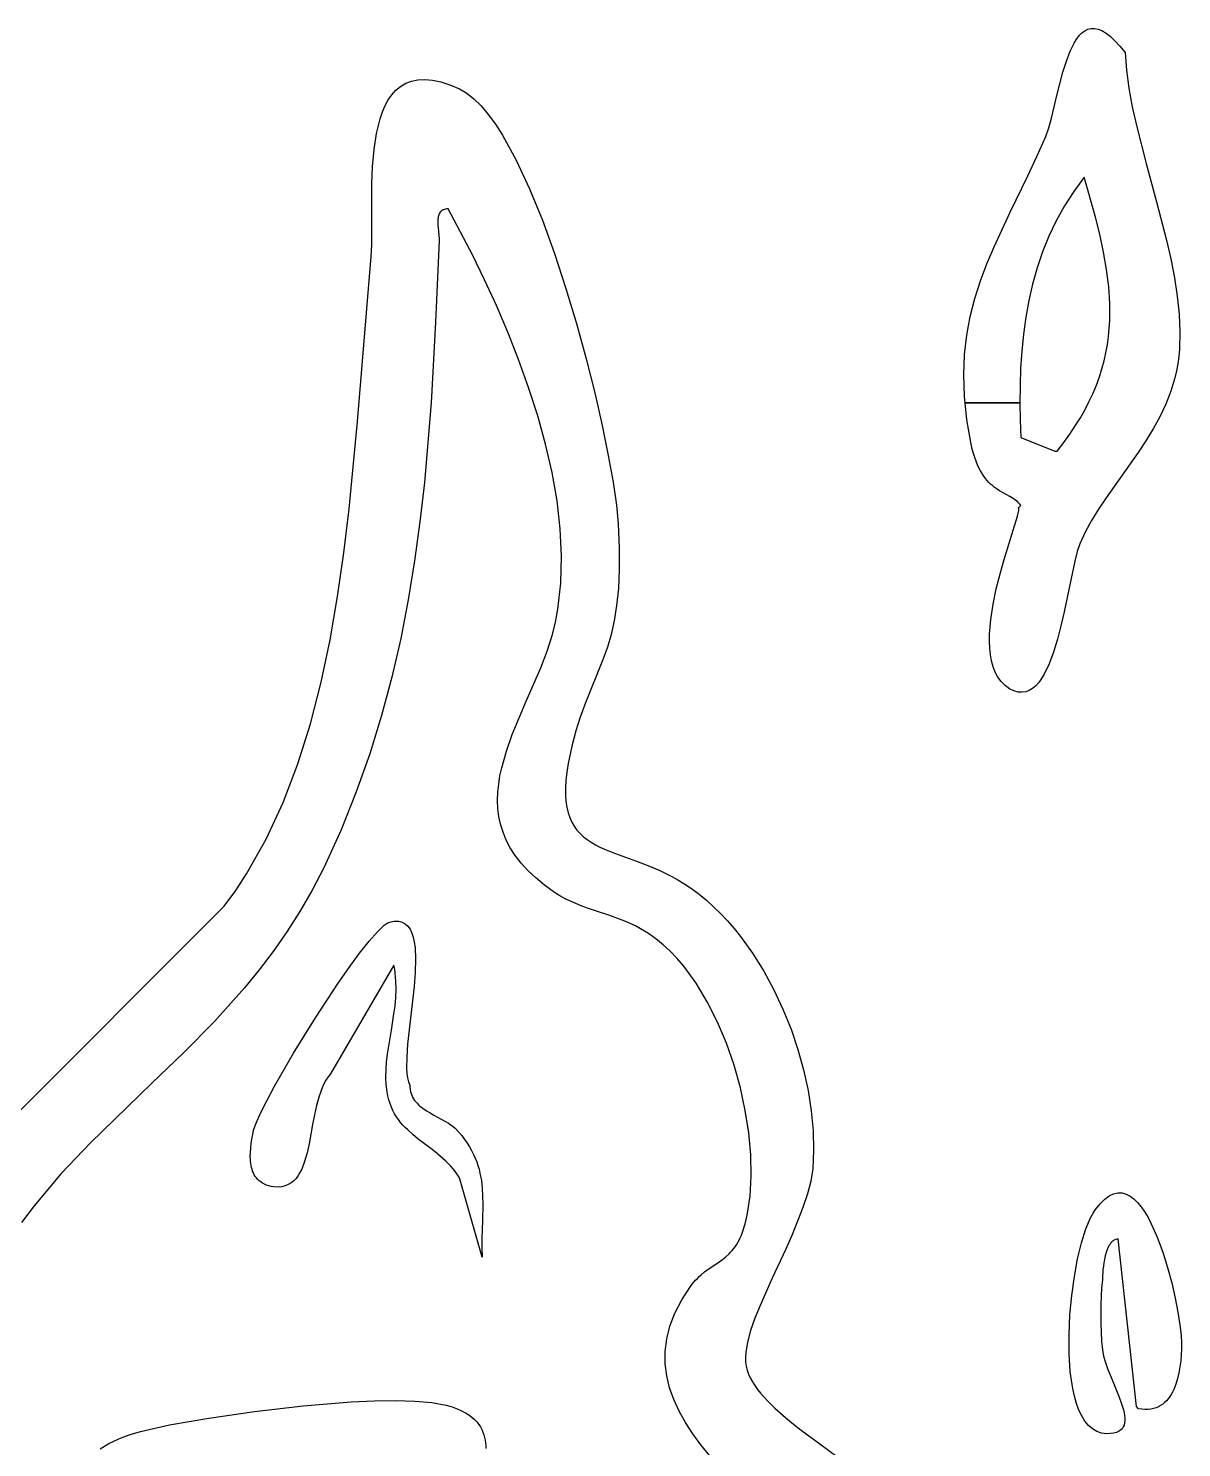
# Model space of a CAD drawing. Extents: x 112 to 210.1, y -77.1 to -34.2.
# Drawn here: x 204.416 to 205.764, y -71.816 to -70.158 of the extents above; entities that cross this region are included whole.
import ezdxf

# ---------------------------------------------------------------- set-up
doc = ezdxf.new("R2010")
doc.units = 0
doc.layers.add('BLACK', color=7, linetype='CONTINUOUS')

msp = doc.modelspace()

# ---------------------------------------------------------------- linework, layer by layer
at = {"layer": 'BLACK', "linetype": 'CONTINUOUS'}
for p, q in [((205.638712, -70.174327), (205.641457, -70.169979)), ((205.641457, -70.169979), (205.644379, -70.166199)), ((205.644379, -70.166199), (205.647492, -70.163045)), ((205.647492, -70.163045), (205.650807, -70.160575)), ((205.650807, -70.160575), (205.654336, -70.158846)), ((205.654336, -70.158846), (205.658094, -70.157915)), ((205.658094, -70.157915), (205.662092, -70.157842)), ((205.662092, -70.157842), (205.666343, -70.158682)), ((205.666343, -70.158682), (205.670859, -70.160494)), ((205.670859, -70.160494), (205.675654, -70.163336)), ((205.675654, -70.163336), (205.680739, -70.167265)), ((205.680739, -70.167265), (205.686127, -70.172339)), ((205.629252, -70.196249), (205.633703, -70.184498)), ((205.633703, -70.184498), (205.638712, -70.174327)), ((205.686127, -70.172339), (205.691831, -70.178615)), ((205.691831, -70.178615), (205.697864, -70.186151)), ((205.697864, -70.186151), (205.699536, -70.206758)), ((205.625259, -70.209121), (205.629252, -70.196249)), ((204.851036, -70.22559), (204.857064, -70.222055)), ((204.857064, -70.222055), (204.863764, -70.219496)), ((204.863764, -70.219496), (204.871168, -70.217982)), ((204.871168, -70.217982), (204.879313, -70.21758)), ((204.879313, -70.21758), (204.888233, -70.218361)), ((204.888233, -70.218361), (204.897963, -70.220393)), ((204.897963, -70.220393), (204.908538, -70.223744)), ((205.618241, -70.236381), (205.625259, -70.209121)), ((205.699536, -70.206758), (205.702437, -70.227849)), ((204.836624, -70.241361), (204.84085, -70.235312)), ((204.84085, -70.235312), (204.845643, -70.230032)), ((204.845643, -70.230032), (204.851036, -70.22559)), ((204.908538, -70.223744), (204.919993, -70.228484)), ((204.919993, -70.228484), (204.928424, -70.233388)), ((204.928424, -70.233388), (204.936839, -70.24009)), ((205.611844, -70.262586), (205.618241, -70.236381)), ((205.702437, -70.227849), (205.706369, -70.249351)), ((204.829729, -70.255492), (204.832928, -70.248111)), ((204.832928, -70.248111), (204.836624, -70.241361)), ((204.936839, -70.24009), (204.945224, -70.248481)), ((204.945224, -70.248481), (204.953562, -70.258451)), ((205.706369, -70.249351), (205.711134, -70.27119)), ((204.822758, -70.280739), (204.826991, -70.263437)), ((204.826991, -70.263437), (204.829729, -70.255492)), ((204.953562, -70.258451), (204.961838, -70.269893)), ((204.961838, -70.269893), (204.970036, -70.282696)), ((205.608626, -70.27414), (205.611844, -70.262586)), ((205.711134, -70.27119), (205.722374, -70.315585)), ((204.819952, -70.299468), (204.822758, -70.280739)), ((204.970036, -70.282696), (204.986138, -70.311952)), ((205.594774, -70.307709), (205.60526, -70.284047)), ((205.60526, -70.284047), (205.608626, -70.27414)), ((204.818294, -70.319073), (204.819952, -70.299468)), ((204.817503, -70.339003), (204.818294, -70.319073)), ((204.986138, -70.311952), (205.001745, -70.345347)), ((205.584253, -70.33022), (205.594774, -70.307709)), ((205.722374, -70.315585), (205.734575, -70.360446)), ((205.563712, -70.372641), (205.584253, -70.33022)), ((205.650239, -70.331672), (205.638013, -70.348286)), ((205.662983, -70.376791), (205.650239, -70.331672)), ((204.817301, -70.358709), (204.817503, -70.339003)), ((205.001745, -70.345347), (205.016731, -70.38201)), ((205.638013, -70.348286), (205.627088, -70.365365)), ((204.817549, -70.395244), (204.817301, -70.358709)), ((204.898906, -70.370998), (204.898045, -70.371771)), ((204.899886, -70.370326), (204.898906, -70.370998)), ((204.900988, -70.369762), (204.899886, -70.370326)), ((204.902221, -70.369313), (204.900988, -70.369762)), ((204.903589, -70.368984), (204.902221, -70.369313)), ((204.905101, -70.368782), (204.903589, -70.368984)), ((204.90676, -70.368713), (204.905101, -70.368782)), ((204.934996, -70.422534), (204.90676, -70.368713)), ((205.627088, -70.365365), (205.617404, -70.382878)), ((205.734575, -70.360446), (205.746156, -70.405182)), ((204.894524, -70.382273), (204.894488, -70.383717)), ((204.894488, -70.383717), (204.8945, -70.385195)), ((204.8945, -70.385195), (204.894643, -70.388221)), ((204.894614, -70.380867), (204.894524, -70.382273)), ((204.894765, -70.379506), (204.894614, -70.380867)), ((204.894982, -70.378197), (204.894765, -70.379506)), ((204.895273, -70.376945), (204.894982, -70.378197)), ((204.895643, -70.375757), (204.895273, -70.376945)), ((204.896099, -70.37464), (204.895643, -70.375757)), ((204.896647, -70.373599), (204.896099, -70.37464)), ((204.897294, -70.37264), (204.896647, -70.373599)), ((204.898045, -70.371771), (204.897294, -70.37264)), ((205.016731, -70.38201), (205.030973, -70.421067)), ((205.544845, -70.413016), (205.563712, -70.372641)), ((205.617404, -70.382878), (205.608898, -70.400794)), ((205.668319, -70.398325), (205.662983, -70.376791)), ((204.817441, -70.410973), (204.817549, -70.395244)), ((204.894643, -70.388221), (204.894902, -70.391301)), ((204.894902, -70.391301), (204.895227, -70.394386)), ((204.895227, -70.394386), (204.895873, -70.400365)), ((204.895873, -70.400365), (204.896093, -70.403158)), ((204.896093, -70.403158), (204.896177, -70.405755)), ((205.608898, -70.400794), (205.601508, -70.419083)), ((205.672811, -70.419274), (205.668319, -70.398325)), ((204.816805, -70.424276), (204.817441, -70.410973)), ((204.896177, -70.405755), (204.892007, -70.501273)), ((205.030973, -70.421067), (205.044347, -70.461648)), ((205.536417, -70.432969), (205.544845, -70.413016)), ((205.601508, -70.419083), (205.595173, -70.437712)), ((205.676342, -70.439711), (205.672811, -70.419274)), ((205.746156, -70.405182), (205.751219, -70.427319)), ((204.800723, -70.617339), (204.816805, -70.424276)), ((204.94913, -70.451574), (204.934996, -70.422534)), ((205.528861, -70.45305), (205.536417, -70.432969)), ((205.751219, -70.427319), (205.755535, -70.449205)), ((204.962984, -70.481781), (204.94913, -70.451574)), ((205.522329, -70.473472), (205.528861, -70.45305)), ((205.595173, -70.437712), (205.589829, -70.456651)), ((205.678796, -70.459711), (205.676342, -70.439711)), ((205.755535, -70.449205), (205.758905, -70.470765)), ((205.044347, -70.461648), (205.056728, -70.50288)), ((205.589829, -70.456651), (205.585416, -70.47587)), ((205.680055, -70.479346), (205.678796, -70.459711)), ((205.758905, -70.470765), (205.761132, -70.491926)), ((204.976343, -70.512965), (204.962984, -70.481781)), ((205.516971, -70.494448), (205.522329, -70.473472)), ((205.585416, -70.47587), (205.581871, -70.495336)), ((205.680005, -70.49869), (205.680055, -70.479346)), ((204.892007, -70.501273), (204.886627, -70.595428)), ((205.056728, -70.50288), (205.067994, -70.543891)), ((205.512938, -70.516191), (205.516971, -70.494448)), ((205.581871, -70.495336), (205.579132, -70.51502)), ((205.678528, -70.517818), (205.680005, -70.49869)), ((205.761132, -70.491926), (205.762017, -70.512614)), ((204.988988, -70.544935), (204.976343, -70.512965)), ((205.510382, -70.538915), (205.512938, -70.516191)), ((205.579132, -70.51502), (205.577138, -70.53489)), ((205.677219, -70.527323), (205.678528, -70.517818)), ((205.762017, -70.512614), (205.761364, -70.532755)), ((205.577138, -70.53489), (205.575825, -70.554914)), ((205.673385, -70.546263), (205.675509, -70.536802)), ((205.675509, -70.536802), (205.677219, -70.527323)), ((205.761364, -70.532755), (205.760655, -70.541345)), ((205.000703, -70.577502), (204.988988, -70.544935)), ((205.067994, -70.543891), (205.078019, -70.583809)), ((205.509454, -70.562833), (205.510382, -70.538915)), ((205.670831, -70.555716), (205.673385, -70.546263)), ((205.759534, -70.549758), (205.758023, -70.558)), ((205.760655, -70.541345), (205.759534, -70.549758)), ((205.510305, -70.588158), (205.509454, -70.562833)), ((205.575825, -70.554914), (205.575133, -70.575063)), ((205.664378, -70.574634), (205.667834, -70.56517)), ((205.667834, -70.56517), (205.670831, -70.555716)), ((205.756145, -70.566082), (205.753922, -70.57401)), ((205.758023, -70.558), (205.756145, -70.566082)), ((205.011271, -70.610476), (205.000703, -70.577502)), ((205.078019, -70.583809), (205.08668, -70.621762)), ((205.575133, -70.575063), (205.574998, -70.595305)), ((205.656033, -70.59363), (205.660449, -70.584117)), ((205.660449, -70.584117), (205.664378, -70.574634)), ((205.751377, -70.581793), (205.745407, -70.596958)), ((205.753922, -70.57401), (205.751377, -70.581793)), ((204.886627, -70.595428), (204.878829, -70.688342)), ((205.511042, -70.595305), (205.510305, -70.588158)), ((205.513085, -70.615102), (205.511042, -70.595305)), ((205.511042, -70.595305), (205.574998, -70.595305)), ((205.574998, -70.595305), (205.511042, -70.595305)), ((205.574998, -70.595305), (205.57536, -70.615608)), ((205.645681, -70.612776), (205.651116, -70.603179)), ((205.651116, -70.603179), (205.656033, -70.59363)), ((205.745407, -70.596958), (205.738414, -70.611643)), ((204.790993, -70.71942), (204.800723, -70.617339)), ((205.020474, -70.643667), (205.011271, -70.610476)), ((205.517947, -70.64388), (205.513085, -70.615102)), ((205.57536, -70.615608), (205.576156, -70.635943)), ((205.639716, -70.622429), (205.645681, -70.612776)), ((205.738414, -70.611643), (205.730576, -70.625913)), ((205.08668, -70.621762), (205.093853, -70.656878)), ((205.576156, -70.635943), (205.615844, -70.651818)), ((205.626135, -70.641941), (205.633206, -70.632148)), ((205.633206, -70.632148), (205.639716, -70.622429)), ((205.730576, -70.625913), (205.722071, -70.639834)), ((205.028096, -70.676885), (205.020474, -70.643667)), ((205.519241, -70.649387), (205.517947, -70.64388)), ((205.520636, -70.654508), (205.519241, -70.649387)), ((205.615844, -70.651818), (205.618489, -70.651818)), ((205.618489, -70.651818), (205.626135, -70.641941)), ((205.722071, -70.639834), (205.713078, -70.653472)), ((205.093853, -70.656878), (205.099413, -70.688285)), ((205.522126, -70.65926), (205.520636, -70.654508)), ((205.523705, -70.663662), (205.522126, -70.65926)), ((205.525364, -70.667731), (205.523705, -70.663662)), ((205.527098, -70.671483), (205.525364, -70.667731)), ((205.713078, -70.653472), (205.675789, -70.706512)), ((205.03392, -70.709941), (205.028096, -70.676885)), ((205.528901, -70.674938), (205.527098, -70.671483)), ((205.530764, -70.678111), (205.528901, -70.674938)), ((205.532681, -70.681021), (205.530764, -70.678111)), ((205.534646, -70.683684), (205.532681, -70.681021)), ((205.536652, -70.686119), (205.534646, -70.683684)), ((205.538691, -70.688343), (205.536652, -70.686119)), ((204.878829, -70.688342), (204.873645, -70.734373)), ((205.099413, -70.688285), (205.103237, -70.715111)), ((205.540758, -70.690373), (205.538691, -70.688343)), ((205.542845, -70.692226), (205.540758, -70.690373)), ((205.544945, -70.693921), (205.542845, -70.692226)), ((205.547052, -70.695474), (205.544945, -70.693921)), ((205.55126, -70.698226), (205.547052, -70.695474)), ((205.555414, -70.700621), (205.55126, -70.698226)), ((205.563341, -70.7049), (205.555414, -70.700621)), ((204.784823, -70.770736), (204.790993, -70.71942)), ((205.037729, -70.742644), (205.03392, -70.709941)), ((205.103237, -70.715111), (205.105201, -70.736484)), ((205.567006, -70.707063), (205.563341, -70.7049)), ((205.56874, -70.708211), (205.567006, -70.707063)), ((205.570399, -70.709427), (205.56874, -70.708211)), ((205.571978, -70.710728), (205.570399, -70.709427)), ((205.573468, -70.712132), (205.571978, -70.710728)), ((205.574863, -70.713656), (205.573468, -70.712132)), ((205.57351, -70.717964), (205.576156, -70.715318)), ((205.573773, -70.719164), (205.57351, -70.717964)), ((205.573595, -70.721242), (205.573773, -70.719164)), ((205.576156, -70.715318), (205.574863, -70.713656)), ((205.675789, -70.706512), (205.667028, -70.719724)), ((204.873645, -70.734373), (204.867403, -70.78014)), ((205.565532, -70.749176), (205.572079, -70.727818)), ((205.572079, -70.727818), (205.573595, -70.721242)), ((205.658849, -70.733048), (205.65143, -70.746551)), ((205.667028, -70.719724), (205.658849, -70.733048)), ((205.039305, -70.774804), (205.037729, -70.742644)), ((205.105201, -70.736484), (205.106524, -70.764981)), ((205.556442, -70.778658), (205.565532, -70.749176)), ((205.65143, -70.746551), (205.644948, -70.760297)), ((205.106524, -70.764981), (205.106607, -70.790207)), ((205.642021, -70.769088), (205.639145, -70.78027)), ((205.644948, -70.760297), (205.642021, -70.769088)), ((204.777448, -70.821812), (204.784823, -70.770736)), ((204.867403, -70.78014), (204.859952, -70.825659)), ((205.038432, -70.806231), (205.039305, -70.774804)), ((205.551748, -70.795389), (205.556442, -70.778658)), ((205.639145, -70.78027), (205.633249, -70.807963)), ((205.106607, -70.790207), (205.105573, -70.812549)), ((205.547383, -70.812883), (205.551748, -70.795389)), ((205.034892, -70.836737), (205.038432, -70.806231)), ((205.105573, -70.812549), (205.103548, -70.832395)), ((205.54367, -70.830719), (205.547383, -70.812883)), ((205.633249, -70.807963), (205.62667, -70.839688)), ((204.768616, -70.87233), (204.777448, -70.821812)), ((204.859952, -70.825659), (204.851141, -70.870946)), ((205.103548, -70.832395), (205.100654, -70.850133)), ((205.540929, -70.848473), (205.54367, -70.830719)), ((205.028468, -70.86613), (205.032054, -70.851584)), ((205.032054, -70.851584), (205.034892, -70.836737)), ((205.100654, -70.850133), (205.097016, -70.86615)), ((205.539483, -70.865723), (205.540929, -70.848473)), ((205.62667, -70.839688), (205.622941, -70.855908)), ((205.022248, -70.885533), (205.028468, -70.86613)), ((205.097016, -70.86615), (205.092757, -70.880834)), ((205.539345, -70.874027), (205.539483, -70.865723)), ((205.622941, -70.855908), (205.618821, -70.871753)), ((204.758075, -70.921971), (204.768616, -70.87233)), ((204.851141, -70.870946), (204.840818, -70.916015)), ((205.092757, -70.880834), (205.088003, -70.894573)), ((205.539652, -70.882047), (205.539345, -70.874027)), ((205.540444, -70.889729), (205.539652, -70.882047)), ((205.618821, -70.871753), (205.614235, -70.88676)), ((205.0148, -70.905026), (205.022248, -70.885533)), ((205.088003, -70.894573), (205.066506, -70.94782)), ((205.54176, -70.897022), (205.540444, -70.889729)), ((205.543641, -70.903872), (205.54176, -70.897022)), ((205.609111, -70.900469), (205.603374, -70.912419)), ((205.614235, -70.88676), (205.609111, -70.900469)), ((204.840818, -70.916015), (204.828832, -70.960883)), ((204.998, -70.94414), (205.0148, -70.905026)), ((205.546127, -70.910226), (205.543641, -70.903872)), ((205.549259, -70.916032), (205.546127, -70.910226)), ((205.553076, -70.921236), (205.549259, -70.916032)), ((205.600253, -70.91759), (205.596951, -70.922148)), ((205.603374, -70.912419), (205.600253, -70.91759)), ((204.745573, -70.970419), (204.758075, -70.921971)), ((205.557619, -70.925787), (205.553076, -70.921236)), ((205.562927, -70.92963), (205.557619, -70.925787)), ((205.568006, -70.932051), (205.562927, -70.92963)), ((205.572831, -70.933397), (205.568006, -70.932051)), ((205.57741, -70.933727), (205.572831, -70.933397)), ((205.581753, -70.933098), (205.57741, -70.933727)), ((205.58587, -70.931568), (205.581753, -70.933098)), ((205.589769, -70.929194), (205.58587, -70.931568)), ((205.59346, -70.926035), (205.589769, -70.929194)), ((205.596951, -70.922148), (205.59346, -70.926035)), ((204.98954, -70.963691), (204.998, -70.94414)), ((205.066506, -70.94782), (205.061131, -70.962643)), ((204.828832, -70.960883), (204.815033, -71.005565)), ((204.981634, -70.983192), (204.98954, -70.963691)), ((205.061131, -70.962643), (205.056005, -70.978846)), ((204.730857, -71.017356), (204.745573, -70.970419)), ((204.974728, -71.002608), (204.981634, -70.983192)), ((205.056005, -70.978846), (205.051251, -70.996817)), ((205.051251, -70.996817), (205.046992, -71.016942)), ((204.713677, -71.062463), (204.730857, -71.017356)), ((204.815033, -71.005565), (204.799268, -71.050077)), ((204.969268, -71.021903), (204.974728, -71.002608)), ((205.046992, -71.016942), (205.045307, -71.027219)), ((204.965699, -71.041043), (204.967219, -71.031495)), ((204.967219, -71.031495), (204.969268, -71.021903)), ((205.045307, -71.027219), (205.044206, -71.036743)), ((204.799268, -71.050077), (204.781388, -71.094433)), ((204.964467, -71.059994), (204.964763, -71.050544)), ((204.964763, -71.050544), (204.965699, -71.041043)), ((205.044206, -71.036743), (205.043669, -71.04555)), ((205.043669, -71.04555), (205.043675, -71.053679)), ((204.693779, -71.105423), (204.713677, -71.062463)), ((204.964867, -71.069387), (204.964467, -71.059994)), ((205.043675, -71.053679), (205.044204, -71.061166)), ((205.044204, -71.061166), (205.045237, -71.06805)), ((204.966018, -71.078719), (204.964867, -71.069387)), ((204.967976, -71.087987), (204.966018, -71.078719)), ((205.045237, -71.06805), (205.046752, -71.074366)), ((205.046752, -71.074366), (205.048729, -71.080153)), ((205.048729, -71.080153), (205.051148, -71.085447)), ((204.781388, -71.094433), (204.76124, -71.13865)), ((204.970797, -71.097185), (204.967976, -71.087987)), ((204.974537, -71.10631), (204.970797, -71.097185)), ((205.051148, -71.085447), (205.053988, -71.090287)), ((205.053988, -71.090287), (205.05723, -71.094709)), ((205.05723, -71.094709), (205.060852, -71.098751)), ((205.060852, -71.098751), (205.064835, -71.10245)), ((204.670913, -71.145918), (204.693779, -71.105423)), ((204.979251, -71.115357), (204.974537, -71.10631)), ((204.984995, -71.124321), (204.979251, -71.115357)), ((205.064835, -71.10245), (205.069158, -71.105843)), ((205.069158, -71.105843), (205.0738, -71.108968)), ((205.0738, -71.108968), (205.078742, -71.111861)), ((205.078742, -71.111861), (205.083963, -71.114561)), ((205.083963, -71.114561), (205.089443, -71.117105)), ((205.089443, -71.117105), (205.101098, -71.121871)), ((204.991824, -71.133199), (204.984995, -71.124321)), ((204.999795, -71.141985), (204.991824, -71.133199)), ((205.101098, -71.121871), (205.126615, -71.131168)), ((205.126615, -71.131168), (205.140153, -71.136295)), ((204.658288, -71.165141), (204.670913, -71.145918)), ((204.76124, -71.13865), (204.747642, -71.164992)), ((205.008963, -71.150676), (204.999795, -71.141985)), ((205.019384, -71.159267), (205.008963, -71.150676)), ((205.140153, -71.136295), (205.153993, -71.142139)), ((205.153993, -71.142139), (205.160976, -71.145423)), ((205.160976, -71.145423), (205.167973, -71.148998)), ((205.167973, -71.148998), (205.174965, -71.152902)), ((204.644826, -71.18363), (204.658288, -71.165141)), ((204.747642, -71.164992), (204.733197, -71.190012)), ((205.031114, -71.167755), (205.019384, -71.159267)), ((205.174965, -71.152902), (205.18193, -71.157171)), ((205.18193, -71.157171), (205.191006, -71.163159)), ((205.191006, -71.163159), (205.199872, -71.169694)), ((204.385534, -71.442921), (204.644826, -71.18363)), ((205.037126, -71.171515), (205.031114, -71.167755)), ((205.043248, -71.174891), (205.037126, -71.171515)), ((205.049462, -71.177934), (205.043248, -71.174891)), ((205.055754, -71.180694), (205.049462, -71.177934)), ((205.062107, -71.183222), (205.055754, -71.180694)), ((205.068507, -71.185567), (205.062107, -71.183222)), ((205.199872, -71.169694), (205.208523, -71.17675)), ((205.208523, -71.17675), (205.216951, -71.184302)), ((204.733197, -71.190012), (204.717988, -71.213814)), ((205.081385, -71.189913), (205.068507, -71.185567)), ((205.094263, -71.194135), (205.081385, -71.189913)), ((205.107017, -71.198636), (205.094263, -71.194135)), ((205.113308, -71.201117), (205.107017, -71.198636)), ((205.216951, -71.184302), (205.225148, -71.192322)), ((205.225148, -71.192322), (205.233107, -71.200785)), ((204.717988, -71.213814), (204.702097, -71.236505)), ((204.814173, -71.224615), (204.823876, -71.213479)), ((204.823876, -71.213479), (204.831912, -71.205815)), ((204.831912, -71.205815), (204.835207, -71.20345)), ((204.835207, -71.20345), (204.837968, -71.202151)), ((204.837968, -71.202151), (204.843571, -71.201196)), ((204.843571, -71.201196), (204.848497, -71.201267)), ((204.848497, -71.201267), (204.852782, -71.202308)), ((204.852782, -71.202308), (204.856463, -71.20426)), ((204.856463, -71.20426), (204.859577, -71.207064)), ((204.859577, -71.207064), (204.862159, -71.210662)), ((204.862159, -71.210662), (204.864245, -71.214997)), ((204.864245, -71.214997), (204.865874, -71.220011)), ((205.119522, -71.20382), (205.113308, -71.201117)), ((205.125643, -71.206793), (205.119522, -71.20382)), ((205.131656, -71.210088), (205.125643, -71.206793)), ((205.140708, -71.215475), (205.131656, -71.210088)), ((205.149504, -71.221685), (205.140708, -71.215475)), ((205.233107, -71.200785), (205.240821, -71.209665)), ((205.240821, -71.209665), (205.248282, -71.218935)), ((204.803118, -71.238697), (204.814173, -71.224615)), ((204.865874, -71.220011), (204.867079, -71.225644)), ((204.867079, -71.225644), (204.867899, -71.231839)), ((204.867899, -71.231839), (204.868525, -71.245683)), ((205.158034, -71.228672), (205.149504, -71.221685)), ((205.166289, -71.236391), (205.158034, -71.228672)), ((205.248282, -71.218935), (205.262419, -71.238542)), ((204.702097, -71.236505), (204.685606, -71.258188)), ((204.791024, -71.255197), (204.803118, -71.238697)), ((204.868525, -71.245683), (204.868042, -71.261078)), ((205.174262, -71.244796), (205.166289, -71.236391)), ((205.181943, -71.253841), (205.174262, -71.244796)), ((205.262419, -71.238542), (205.275459, -71.259398)), ((204.685606, -71.258188), (204.668601, -71.278967)), ((204.84326, -71.252422), (204.769178, -71.379422)), ((204.778205, -71.273589), (204.791024, -71.255197)), ((204.844146, -71.257142), (204.84326, -71.252422)), ((204.844828, -71.261876), (204.844146, -71.257142)), ((204.845632, -71.271377), (204.844828, -71.261876)), ((204.868042, -71.261078), (204.866742, -71.277557)), ((205.196396, -71.273671), (205.181943, -71.253841)), ((205.275459, -71.259398), (205.287344, -71.281292)), ((204.668601, -71.278967), (204.633372, -71.318236)), ((204.751648, -71.313938), (204.778205, -71.273589)), ((204.845369, -71.290456), (204.845778, -71.280909)), ((204.845778, -71.280909), (204.845632, -71.271377)), ((204.866742, -71.277557), (204.859177, -71.345026)), ((205.209577, -71.295515), (205.196396, -71.273671)), ((205.287344, -71.281292), (205.298016, -71.304015)), ((204.843307, -71.309535), (204.84451, -71.300003)), ((204.84451, -71.300003), (204.845369, -71.290456)), ((205.221418, -71.319011), (205.209577, -71.295515)), ((204.72596, -71.355527), (204.751648, -71.313938)), ((204.840284, -71.32849), (204.843307, -71.309535)), ((205.298016, -71.304015), (205.307416, -71.327359)), ((204.633372, -71.318236), (204.597074, -71.355149)), ((204.837137, -71.347197), (204.840284, -71.32849)), ((205.231847, -71.343794), (205.221418, -71.319011)), ((205.307416, -71.327359), (205.315487, -71.351113)), ((204.835779, -71.356418), (204.837137, -71.347197)), ((204.859177, -71.345026), (204.858148, -71.359955)), ((205.240797, -71.369499), (205.231847, -71.343794)), ((204.597074, -71.355149), (204.560369, -71.390542)), ((204.703651, -71.394139), (204.72596, -71.355527)), ((204.834015, -71.37452), (204.834703, -71.365531)), ((204.834703, -71.365531), (204.835779, -71.356418)), ((204.858148, -71.359955), (204.858045, -71.373179)), ((205.315487, -71.351113), (205.322171, -71.375069)), ((204.769178, -71.379422), (204.766345, -71.383076)), ((204.833819, -71.38337), (204.834015, -71.37452)), ((204.858045, -71.373179), (204.858432, -71.379007)), ((204.858432, -71.379007), (204.859159, -71.384233)), ((205.248195, -71.395763), (205.240797, -71.369499)), ((205.322171, -71.375069), (205.327409, -71.399017)), ((204.560369, -71.390542), (204.488389, -71.460119)), ((204.694549, -71.411012), (204.703651, -71.394139)), ((204.75939, -71.395958), (204.755818, -71.405839)), ((204.761473, -71.391375), (204.75939, -71.395958)), ((204.763784, -71.38707), (204.761473, -71.391375)), ((204.766345, -71.383076), (204.763784, -71.38707)), ((204.83422, -71.392065), (204.833819, -71.38337)), ((204.835323, -71.400589), (204.83422, -71.392065)), ((204.859159, -71.384233), (204.860264, -71.388801)), ((204.860264, -71.388801), (204.861781, -71.392651)), ((204.861781, -71.392651), (204.861881, -71.395311)), ((204.861881, -71.395311), (204.862172, -71.397838)), ((204.862172, -71.397838), (204.862647, -71.400237)), ((205.253974, -71.42222), (205.248195, -71.395763)), ((205.327409, -71.399017), (205.331143, -71.422748)), ((204.687233, -71.425559), (204.694549, -71.411012)), ((204.755818, -71.405839), (204.752889, -71.416464)), ((204.836196, -71.40542), (204.835323, -71.400589)), ((204.83732, -71.410002), (204.836196, -71.40542)), ((204.83868, -71.414349), (204.83732, -71.410002)), ((204.840263, -71.418474), (204.83868, -71.414349)), ((204.862647, -71.400237), (204.863295, -71.402516)), ((204.863295, -71.402516), (204.864109, -71.404681)), ((204.864109, -71.404681), (204.865078, -71.406738)), ((204.865078, -71.406738), (204.866193, -71.408692)), ((204.866193, -71.408692), (204.867445, -71.410552)), ((204.867445, -71.410552), (204.868825, -71.412322)), ((204.868825, -71.412322), (204.870324, -71.41401)), ((204.870324, -71.41401), (204.871932, -71.415621)), ((204.871932, -71.415621), (204.873641, -71.417161)), ((204.682019, -71.437253), (204.687233, -71.425559)), ((204.750426, -71.427584), (204.748249, -71.438953)), ((204.752889, -71.416464), (204.750426, -71.427584)), ((204.842055, -71.422392), (204.840263, -71.418474)), ((204.844043, -71.426116), (204.842055, -71.422392)), ((204.846213, -71.429661), (204.844043, -71.426116)), ((204.848552, -71.433041), (204.846213, -71.429661)), ((204.873641, -71.417161), (204.875441, -71.418638)), ((204.875441, -71.418638), (204.877322, -71.420057)), ((204.877322, -71.420057), (204.879277, -71.421425)), ((204.879277, -71.421425), (204.881294, -71.422748)), ((204.881294, -71.422748), (204.885483, -71.425283)), ((204.885483, -71.425283), (204.889816, -71.427714)), ((204.889816, -71.427714), (204.898616, -71.432463)), ((204.898616, -71.432463), (204.902937, -71.434882)), ((205.258063, -71.448506), (205.253974, -71.42222)), ((205.331143, -71.422748), (205.333316, -71.446053)), ((204.678236, -71.450613), (204.679218, -71.445568)), ((204.679218, -71.445568), (204.682019, -71.437253)), ((204.748249, -71.438953), (204.744042, -71.461443)), ((204.851046, -71.43627), (204.848552, -71.433041)), ((204.853681, -71.439362), (204.851046, -71.43627)), ((204.856444, -71.442331), (204.853681, -71.439362)), ((204.859321, -71.445191), (204.856444, -71.442331)), ((204.865365, -71.450639), (204.859321, -71.445191)), ((204.902937, -71.434882), (204.907107, -71.437398)), ((204.907107, -71.437398), (204.909112, -71.438708)), ((204.909112, -71.438708), (204.911051, -71.440061)), ((204.911051, -71.440061), (204.912917, -71.441464)), ((204.912917, -71.441464), (204.914698, -71.442922)), ((204.914698, -71.442922), (204.918739, -71.447372)), ((204.918739, -71.447372), (204.922438, -71.451795)), ((205.260392, -71.474258), (205.258063, -71.448506)), ((205.333316, -71.446053), (205.333868, -71.468722)), ((204.488389, -71.460119), (204.454439, -71.495977)), ((204.67587, -71.466321), (204.676503, -71.461044)), ((204.676503, -71.461044), (204.677312, -71.455789)), ((204.677312, -71.455789), (204.678236, -71.450613)), ((204.744042, -71.461443), (204.741656, -71.472068)), ((204.871703, -71.455821), (204.865365, -71.450639)), ((204.884829, -71.46583), (204.871703, -71.455821)), ((204.8914, -71.470884), (204.884829, -71.46583)), ((204.922438, -71.451795), (204.925809, -71.456197)), ((204.925809, -71.456197), (204.928867, -71.46058)), ((204.928867, -71.46058), (204.931627, -71.464949)), ((204.931627, -71.464949), (204.934104, -71.46931)), ((204.675358, -71.476729), (204.675469, -71.471568)), ((204.67543, -71.47926), (204.675358, -71.476729)), ((204.675597, -71.48175), (204.67543, -71.47926)), ((204.675469, -71.471568), (204.67587, -71.466321)), ((204.675865, -71.484192), (204.675597, -71.48175)), ((204.738844, -71.481948), (204.735426, -71.490836)), ((204.741656, -71.472068), (204.738844, -71.481948)), ((204.897831, -71.476119), (204.8914, -71.470884)), ((204.904014, -71.481649), (204.897831, -71.476119)), ((204.906979, -71.48456), (204.904014, -71.481649)), ((204.934104, -71.46931), (204.93631, -71.473666)), ((204.93631, -71.473666), (204.938262, -71.478021)), ((204.938262, -71.478021), (204.939974, -71.48238)), ((204.939974, -71.48238), (204.94146, -71.486747)), ((205.260892, -71.49911), (205.260392, -71.474258)), ((205.333868, -71.468722), (205.332742, -71.490547)), ((204.454439, -71.495977), (204.422734, -71.533665)), ((204.676242, -71.486578), (204.675865, -71.484192)), ((204.676736, -71.488903), (204.676242, -71.486578)), ((204.677353, -71.491158), (204.676736, -71.488903)), ((204.6781, -71.493338), (204.677353, -71.491158)), ((204.678986, -71.495436), (204.6781, -71.493338)), ((204.680017, -71.497444), (204.678986, -71.495436)), ((204.681201, -71.499356), (204.680017, -71.497444)), ((204.731226, -71.498485), (204.728777, -71.501766)), ((204.733435, -71.494831), (204.731226, -71.498485)), ((204.735426, -71.490836), (204.733435, -71.494831)), ((204.909841, -71.487586), (204.906979, -71.48456)), ((204.912586, -71.490742), (204.909841, -71.487586)), ((204.915202, -71.494042), (204.912586, -71.490742)), ((204.917674, -71.4975), (204.915202, -71.494042)), ((204.91999, -71.50113), (204.917674, -71.4975)), ((204.94146, -71.486747), (204.942734, -71.491127)), ((204.942734, -71.491127), (204.943812, -71.495523)), ((204.943812, -71.495523), (204.945436, -71.504385)), ((205.259493, -71.522699), (205.260892, -71.49911)), ((205.331778, -71.497605), (205.330398, -71.504876)), ((205.332742, -71.490547), (205.331778, -71.497605)), ((204.682545, -71.501166), (204.681201, -71.499356)), ((204.684056, -71.502867), (204.682545, -71.501166)), ((204.685741, -71.504451), (204.684056, -71.502867)), ((204.687608, -71.505912), (204.685741, -71.504451)), ((204.689664, -71.507243), (204.687608, -71.505912)), ((204.691916, -71.508437), (204.689664, -71.507243)), ((204.694372, -71.509488), (204.691916, -71.508437)), ((204.697038, -71.510389), (204.694372, -71.509488)), ((204.699922, -71.511133), (204.697038, -71.510389)), ((204.703032, -71.511714), (204.699922, -71.511133)), ((204.707787, -71.511905), (204.703032, -71.511714)), ((204.712146, -71.511507), (204.707787, -71.511905)), ((204.716131, -71.510551), (204.712146, -71.511507)), ((204.719765, -71.509068), (204.716131, -71.510551)), ((204.723068, -71.507089), (204.719765, -71.509068)), ((204.726065, -71.504644), (204.723068, -71.507089)), ((204.728777, -71.501766), (204.726065, -71.504644)), ((204.946448, -71.593735), (204.91999, -71.50113)), ((204.945436, -71.504385), (204.946448, -71.513367)), ((204.946448, -71.513367), (204.946963, -71.522504)), ((205.330398, -71.504876), (205.326515, -71.519981)), ((204.947099, -71.531831), (204.946696, -71.551194)), ((204.946963, -71.522504), (204.947099, -71.531831)), ((205.256125, -71.544661), (205.259493, -71.522699)), ((205.326515, -71.519981), (205.321353, -71.535707)), ((205.663468, -71.538172), (205.668877, -71.531291)), ((205.668877, -71.531291), (205.674189, -71.525973)), ((205.674189, -71.525973), (205.679399, -71.522137)), ((205.679399, -71.522137), (205.6845, -71.519703)), ((205.6845, -71.519703), (205.689489, -71.518591)), ((205.689489, -71.518591), (205.694361, -71.51872)), ((205.694361, -71.51872), (205.699111, -71.52001)), ((205.699111, -71.52001), (205.703734, -71.52238)), ((205.703734, -71.52238), (205.708226, -71.52575)), ((205.708226, -71.52575), (205.71258, -71.53004)), ((205.71258, -71.53004), (205.716793, -71.535168)), ((204.422734, -71.533665), (204.40793, -71.553456)), ((205.253681, -71.554917), (205.256125, -71.544661)), ((205.321353, -71.535707), (205.315172, -71.551897)), ((205.652099, -71.560822), (205.657628, -71.547654)), ((205.657628, -71.547654), (205.660517, -71.542416)), ((205.660517, -71.542416), (205.663468, -71.538172)), ((205.716793, -71.535168), (205.72086, -71.541056)), ((205.72086, -71.541056), (205.724776, -71.547621)), ((205.724776, -71.547621), (205.728535, -71.554785)), ((204.946696, -71.551194), (204.946169, -71.571736)), ((205.24944, -71.567988), (205.250718, -71.56463)), ((205.250718, -71.56463), (205.253681, -71.554917)), ((205.315172, -71.551897), (205.308231, -71.568397)), ((205.647004, -71.577083), (205.652099, -71.560822)), ((205.728535, -71.554785), (205.735567, -71.570584)), ((204.946169, -71.571736), (204.946149, -71.582535)), ((205.240332, -71.583989), (205.242004, -71.581751)), ((205.242004, -71.581751), (205.243619, -71.579359)), ((205.243619, -71.579359), (205.245174, -71.576799)), ((205.245174, -71.576799), (205.246664, -71.57406)), ((205.246664, -71.57406), (205.248087, -71.571127)), ((205.248087, -71.571127), (205.24944, -71.567988)), ((205.308231, -71.568397), (205.300791, -71.585052)), ((205.642467, -71.595843), (205.647004, -71.577083)), ((205.678596, -71.581482), (205.677814, -71.58312)), ((205.679435, -71.579945), (205.678596, -71.581482)), ((205.680335, -71.578521), (205.679435, -71.579945)), ((205.681296, -71.577221), (205.680335, -71.578521)), ((205.682322, -71.576056), (205.681296, -71.577221)), ((205.683413, -71.575039), (205.682322, -71.576056)), ((205.684572, -71.57418), (205.683413, -71.575039)), ((205.685801, -71.573492), (205.684572, -71.57418)), ((205.687102, -71.572987), (205.685801, -71.573492)), ((205.688476, -71.572675), (205.687102, -71.572987)), ((205.689926, -71.572568), (205.688476, -71.572675)), ((205.711093, -71.768359), (205.689926, -71.572568)), ((205.735567, -71.570584), (205.741917, -71.587809)), ((204.946149, -71.582535), (204.946448, -71.593734)), ((204.946448, -71.593734), (204.946448, -71.593735)), ((205.223269, -71.599356), (205.22731, -71.59644)), ((205.22731, -71.59644), (205.231232, -71.593325)), ((205.231232, -71.593325), (205.235006, -71.589909)), ((205.235006, -71.589909), (205.236829, -71.588055)), ((205.236829, -71.588055), (205.238606, -71.586086)), ((205.238606, -71.586086), (205.240332, -71.583989)), ((205.300791, -71.585052), (205.285448, -71.618208)), ((205.638612, -71.61651), (205.642467, -71.595843)), ((205.67381, -71.596427), (205.673079, -71.600473)), ((205.674712, -71.592412), (205.67381, -71.596427)), ((205.6758, -71.588521), (205.674712, -71.592412)), ((205.677089, -71.584846), (205.6758, -71.588521)), ((205.677814, -71.58312), (205.677089, -71.584846)), ((205.741917, -71.587809), (205.747546, -71.605817)), ((205.200104, -71.61654), (205.202207, -71.614636)), ((205.202207, -71.614636), (205.206443, -71.611138)), ((205.206443, -71.611138), (205.210694, -71.607966)), ((205.210694, -71.607966), (205.214933, -71.605015)), ((205.214933, -71.605015), (205.223269, -71.599356)), ((205.67155, -71.615108), (205.671405, -71.620193)), ((205.671754, -71.611868), (205.67155, -71.615108)), ((205.672066, -71.608287), (205.671754, -71.611868)), ((205.672503, -71.604458), (205.672066, -71.608287)), ((205.673079, -71.600473), (205.672503, -71.604458)), ((205.747546, -71.605817), (205.752415, -71.623964)), ((205.179636, -71.643859), (205.189864, -71.62813)), ((205.189864, -71.62813), (205.191864, -71.625492)), ((205.191864, -71.625492), (205.193891, -71.623027)), ((205.193891, -71.623027), (205.195942, -71.620722)), ((205.195942, -71.620722), (205.198014, -71.618564)), ((205.198014, -71.618564), (205.200104, -71.61654)), ((205.285448, -71.618208), (205.271221, -71.650123)), ((205.635563, -71.638492), (205.638612, -71.61651)), ((205.670537, -71.629469), (205.669917, -71.639334)), ((205.671405, -71.620193), (205.670537, -71.629469)), ((205.752415, -71.623964), (205.756486, -71.641608)), ((205.171695, -71.659303), (205.179636, -71.643859)), ((205.633444, -71.661194), (205.635563, -71.638492)), ((205.669917, -71.639334), (205.669545, -71.649633)), ((205.756486, -71.641608), (205.759719, -71.658104)), ((205.165924, -71.674473), (205.171695, -71.659303)), ((205.271221, -71.650123), (205.265176, -71.665228)), ((205.63238, -71.684024), (205.633444, -71.661194)), ((205.669545, -71.649633), (205.669421, -71.660211)), ((205.669421, -71.660211), (205.669545, -71.670914)), ((205.759719, -71.658104), (205.762077, -71.67281)), ((205.162207, -71.689376), (205.165924, -71.674473)), ((205.260188, -71.679558), (205.256518, -71.692958)), ((205.265176, -71.665228), (205.260188, -71.679558)), ((205.669545, -71.670914), (205.669917, -71.681585)), ((205.762077, -71.67281), (205.76352, -71.685082)), ((205.160428, -71.704024), (205.162207, -71.689376)), ((205.256518, -71.692958), (205.254426, -71.705272)), ((205.632493, -71.706389), (205.63238, -71.684024)), ((205.669917, -71.681585), (205.670537, -71.69207)), ((205.670537, -71.69207), (205.671405, -71.702214)), ((205.76352, -71.685082), (205.76401, -71.694277)), ((205.76401, -71.694277), (205.76391, -71.700894)), ((205.160471, -71.718426), (205.160428, -71.704024)), ((205.254426, -71.705272), (205.254053, -71.710974)), ((205.254053, -71.710974), (205.254171, -71.716347)), ((205.633909, -71.727696), (205.632493, -71.706389)), ((205.671405, -71.702214), (205.67286, -71.709418)), ((205.67286, -71.709418), (205.675105, -71.717056)), ((205.763586, -71.707774), (205.762998, -71.71481)), ((205.76391, -71.700894), (205.763586, -71.707774)), ((205.162218, -71.732592), (205.160471, -71.718426)), ((205.254171, -71.716347), (205.254813, -71.72137)), ((205.254813, -71.72137), (205.256012, -71.726026)), ((205.256012, -71.726026), (205.257713, -71.73049)), ((205.257713, -71.73049), (205.259825, -71.734952)), ((205.636751, -71.747351), (205.633909, -71.727696)), ((205.675105, -71.717056), (205.67794, -71.725003)), ((205.67794, -71.725003), (205.681162, -71.733137)), ((205.760877, -71.728913), (205.759266, -71.735762)), ((205.762108, -71.721892), (205.760877, -71.728913)), ((205.762998, -71.71481), (205.762108, -71.721892)), ((205.165555, -71.746531), (205.162218, -71.732592)), ((205.170365, -71.760252), (205.165555, -71.746531)), ((205.259825, -71.734952), (205.262324, -71.739409)), ((205.262324, -71.739409), (205.265185, -71.743859)), ((205.265185, -71.743859), (205.268385, -71.7483)), ((205.638746, -71.756375), (205.636751, -71.747351)), ((205.681162, -71.733137), (205.687963, -71.749467)), ((205.757237, -71.742333), (205.75475, -71.748516)), ((205.759266, -71.735762), (205.757237, -71.742333)), ((204.737095, -71.767367), (204.793396, -71.762866)), ((204.793396, -71.762866), (204.820026, -71.761687)), ((204.820026, -71.761687), (204.844954, -71.761372)), ((204.844954, -71.761372), (204.867665, -71.762034)), ((204.867665, -71.762034), (204.887644, -71.763785)), ((204.887644, -71.763785), (204.904375, -71.766738)), ((205.176531, -71.773767), (205.170365, -71.760252)), ((205.268385, -71.7483), (205.271901, -71.752728)), ((205.271901, -71.752728), (205.279783, -71.761538)), ((205.279783, -71.761538), (205.288643, -71.770271)), ((205.641144, -71.764763), (205.638746, -71.756375)), ((205.687963, -71.749467), (205.691138, -71.757415)), ((205.691138, -71.757415), (205.693895, -71.765053)), ((205.744158, -71.763655), (205.741885, -71.765538)), ((205.746277, -71.761566), (205.744158, -71.763655)), ((205.748249, -71.759285), (205.746277, -71.761566)), ((205.750077, -71.756827), (205.748249, -71.759285)), ((205.751767, -71.754203), (205.750077, -71.756827)), ((205.753323, -71.751428), (205.751767, -71.754203)), ((205.75475, -71.748516), (205.753323, -71.751428)), ((204.626755, -71.781795), (204.680173, -71.773976)), ((204.680173, -71.773976), (204.737095, -71.767367)), ((204.904375, -71.766738), (204.911361, -71.7687)), ((204.911361, -71.7687), (204.917342, -71.771005)), ((204.917342, -71.771005), (204.922292, -71.773298)), ((204.922292, -71.773298), (204.92674, -71.775707)), ((204.92674, -71.775707), (204.930713, -71.778225)), ((204.930713, -71.778225), (204.934235, -71.780844)), ((204.934235, -71.780844), (204.937333, -71.783555)), ((205.183938, -71.787083), (205.176531, -71.773767)), ((205.288643, -71.770271), (205.298289, -71.778906)), ((205.298289, -71.778906), (205.308532, -71.787426)), ((205.64396, -71.772442), (205.641144, -71.764763)), ((205.647211, -71.779338), (205.64396, -71.772442)), ((205.650911, -71.785376), (205.647211, -71.779338)), ((205.693895, -71.765053), (205.696032, -71.772256)), ((205.696032, -71.772256), (205.696805, -71.775656)), ((205.696805, -71.775656), (205.697347, -71.778902)), ((205.697347, -71.778902), (205.697634, -71.781976)), ((205.71374, -71.771006), (205.711093, -71.768359)), ((205.717608, -71.771582), (205.71374, -71.771006)), ((205.72128, -71.77183), (205.717608, -71.771582)), ((205.724761, -71.771764), (205.72128, -71.77183)), ((205.728054, -71.771398), (205.724761, -71.771764)), ((205.731165, -71.770746), (205.728054, -71.771398)), ((205.734099, -71.76982), (205.731165, -71.770746)), ((205.73686, -71.768634), (205.734099, -71.76982)), ((205.739454, -71.767202), (205.73686, -71.768634)), ((205.741885, -71.765538), (205.739454, -71.767202)), ((204.540315, -71.799307), (204.546925, -71.797463)), ((204.546925, -71.797463), (204.580964, -71.789923)), ((204.580964, -71.789923), (204.626755, -71.781795)), ((204.937333, -71.783555), (204.940033, -71.786352)), ((204.940033, -71.786352), (204.942359, -71.789227)), ((204.942359, -71.789227), (204.944338, -71.792171)), ((204.944338, -71.792171), (204.945995, -71.795177)), ((204.945995, -71.795177), (204.947357, -71.798238)), ((205.192468, -71.800212), (205.183938, -71.787083)), ((205.308532, -71.787426), (205.319182, -71.79581)), ((205.319182, -71.79581), (205.340943, -71.812093)), ((205.655076, -71.790482), (205.650911, -71.785376)), ((205.659721, -71.794583), (205.655076, -71.790482)), ((205.664863, -71.797604), (205.659721, -71.794583)), ((205.670516, -71.799471), (205.664863, -71.797604)), ((205.69036, -71.797423), (205.687694, -71.798575)), ((205.69257, -71.795976), (205.69036, -71.797423)), ((205.694347, -71.79425), (205.69257, -71.795976)), ((205.695718, -71.79226), (205.694347, -71.79425)), ((205.696706, -71.790022), (205.695718, -71.79226)), ((205.697338, -71.787552), (205.696706, -71.790022)), ((205.697639, -71.784865), (205.697338, -71.787552)), ((205.697634, -71.781976), (205.697639, -71.784865)), ((204.504804, -71.814685), (204.510177, -71.811631)), ((204.510177, -71.811631), (204.515782, -71.808767)), ((204.515782, -71.808767), (204.521609, -71.806098)), ((204.521609, -71.806098), (204.527646, -71.803629)), ((204.527646, -71.803629), (204.533885, -71.801364)), ((204.533885, -71.801364), (204.540315, -71.799307)), ((204.947357, -71.798238), (204.948447, -71.801345)), ((204.948447, -71.801345), (204.949294, -71.804491)), ((204.949294, -71.804491), (204.949921, -71.807668)), ((204.949921, -71.807668), (204.950355, -71.810868)), ((204.950355, -71.810868), (204.950621, -71.814083)), ((204.950621, -71.814083), (204.950746, -71.817307)), ((205.202007, -71.813162), (205.192468, -71.800212)), ((205.212436, -71.825944), (205.202007, -71.813162)), ((205.340943, -71.812093), (205.362052, -71.827601)), ((205.676697, -71.80011), (205.670516, -71.799471)), ((205.680887, -71.799934), (205.676697, -71.80011)), ((205.684544, -71.799417), (205.680887, -71.799934)), ((205.687694, -71.798575), (205.684544, -71.799417)), ((204.499672, -71.817927), (204.504804, -71.814685))]:
    msp.add_line(p, q, dxfattribs=at)

doc.saveas('drawing.dxf')
